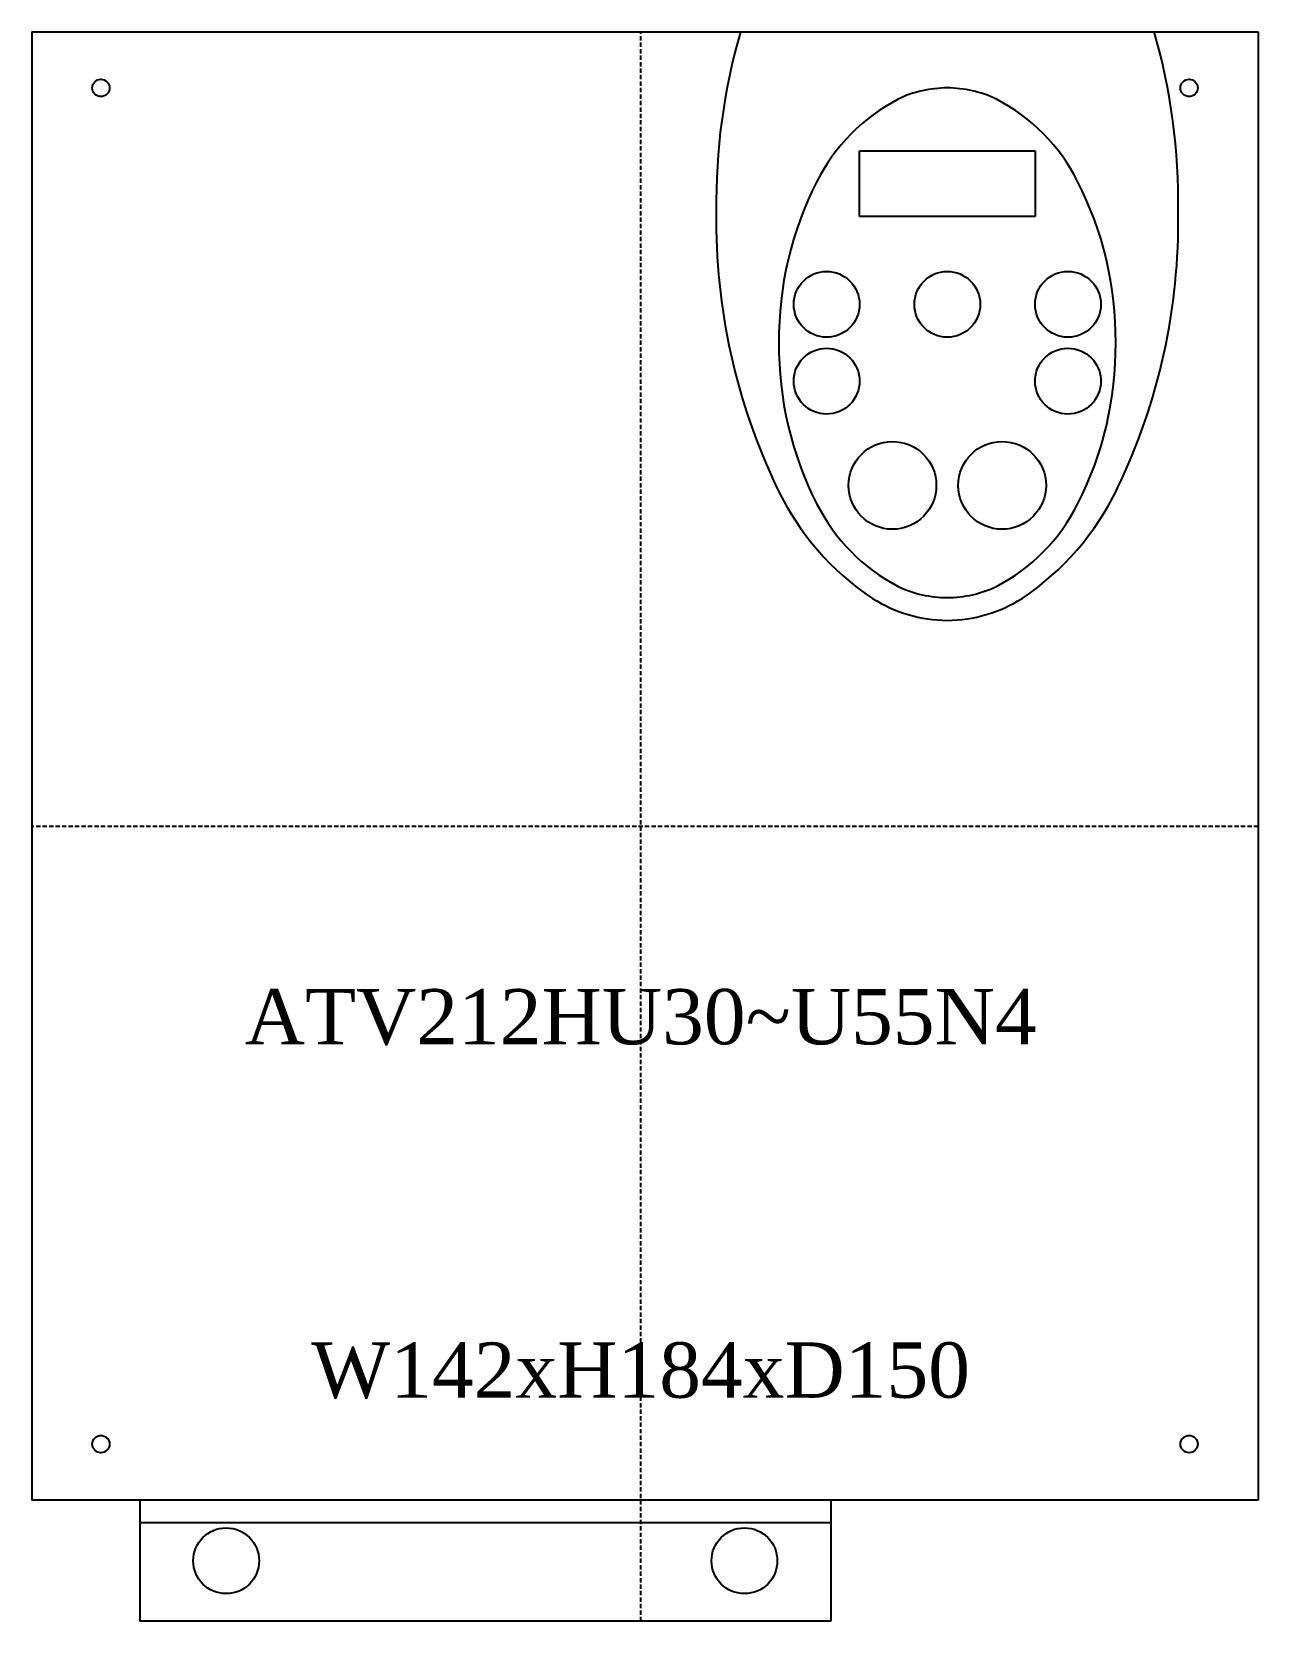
# Model space of a CAD drawing. Extents: x 0 to 142, y 0 to 184.
import ezdxf

# ---------------------------------------------------------------- set-up
doc = ezdxf.new("R2010")
doc.units = 0
doc.linetypes.add('DASHED', pattern=[0.75, 0.5, -0.25])
doc.layers.add('--8N-THT. FIXING HOLE', color=4, linetype='CONTINUOUS')
doc.layers.add('-15N-THT. THIẾT BỊ ĐÓNG MỞ', color=40, linetype='CONTINUOUS')
doc.styles.add('- 04.0', font='times.ttf', dxfattribs={"height": 4})

# ---------------------------------------------------------------- blocks, each defined once
blk = doc.blocks.new('06 - N - SC VSD ATV212HU30~U55N4')
at = {"layer": '--8N-THT. FIXING HOLE'}
for centre in [(-63, 85.5), (63, 85.5), (-63, -71.5), (63, -71.5)]:
    blk.add_circle(centre, 1, dxfattribs=at)
at = {"layer": '-15N-THT. THIẾT BỊ ĐÓNG MỞ'}
for p, q in [((-71, 92), (71, 92)), ((-71, 92), (-71, -78)), ((71, 92), (71, -78)), ((24.84, 78.23), (45.16, 78.23)), ((24.84, 70.61), (24.84, 78.23)), ((45.16, 78.23), (45.16, 70.61)), ((45.16, 70.61), (24.84, 70.61)), ((71, -78), (-71, -78)), ((-58.49, -78), (-58.49, -92)), ((21.51, -78), (21.51, -92)), ((-58.49, -80.57), (21.51, -80.57)), ((21.51, -92), (-58.49, -92))]:
    blk.add_line(p, q, dxfattribs=at)
at = {"layer": '-15N-THT. THIẾT BỊ ĐÓNG MỞ', "color": 6, "linetype": 'DASHED'}
for p, q in [((-0.5, -92), (-0.5, 92)), ((71, 0), (-71, 0))]:
    blk.add_line(p, q, dxfattribs=at)
at = {"layer": '-15N-THT. THIẾT BỊ ĐÓNG MỞ'}
for centre, radius in [((21.03, 60.45), 3.81), ((35, 60.45), 3.81), ((48.97, 60.45), 3.81), ((21.03, 51.56), 3.81), ((48.97, 51.56), 3.81), ((28.65, 39.49), 5.08), ((41.35, 39.49), 5.08), ((-48.49, -85), 3.81), ((11.51, -85), 3.81)]:
    blk.add_circle(centre, radius, dxfattribs=at)
for centre, radius, start, end in [((79.63, 72.19), 71.38, 163.8852, 180.8384), ((-9.63, 72.19), 71.38, 359.1616, 16.1148), ((35.05, 72.03), 13.47, 90.2078, 115.2044), ((34.95, 72.03), 13.47, 64.7956, 89.7922), ((39.22, 65.03), 21.58, 117.3234, 153.4687), ((30.78, 65.03), 21.58, 26.5313, 62.6766), ((55.81, 56.35), 40.31, 152.9533, 180.4913), ((14.19, 56.35), 40.31, 359.5087, 27.0467), ((79.63, 70.1), 71.38, 179.1616, 205.7099), ((-9.63, 70.1), 71.38, 334.2901, 0.8384), ((55.81, 55.65), 40.31, 179.5087, 207.0467), ((14.19, 55.65), 40.31, 332.9533, 0.4913), ((44.16, 52.97), 32, 205.6356, 236.1425), ((25.84, 52.97), 32, 303.8575, 334.3644), ((39.22, 46.97), 21.58, 206.5313, 242.6766), ((30.78, 46.97), 21.58, 297.3234, 333.4687), ((35.05, 39.97), 13.47, 244.7956, 269.7922), ((34.95, 39.97), 13.47, 270.2078, 295.2044), ((35.23, 40.64), 16.79, 237.9961, 269.1982), ((34.77, 40.64), 16.79, 270.8018, 302.0039)]:
    blk.add_arc(centre, radius, start, end, dxfattribs=at)
at = {"layer": '-15N-THT. THIẾT BỊ ĐÓNG MỞ', "color": 3, "char_height": 6.4, "width": 37.9891, "attachment_point": 5, "style": '- 04.0'}
for s, insert in [('ATV212HU30~U55N4', (-0.5, -22.09)), ('W142xH184xD150', (-0.5, -63))]:
    blk.add_mtext(s, dxfattribs=dict(at, insert=insert))

msp = doc.modelspace()

# ---------------------------------------------------------------- block references
msp.add_blockref('06 - N - SC VSD ATV212HU30~U55N4', (71, 92))

doc.saveas('drawing.dxf')
